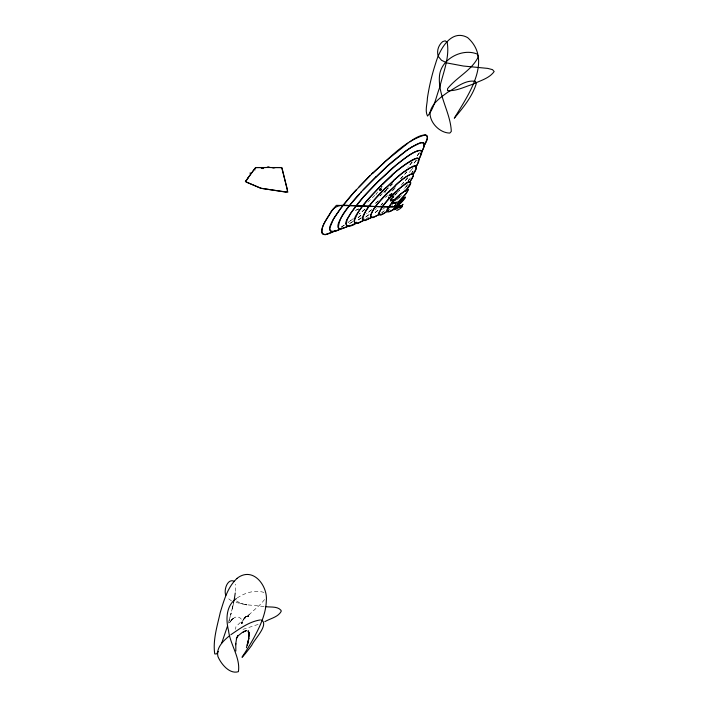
<?xml version="1.0" encoding="UTF-8"?>
<svg xmlns="http://www.w3.org/2000/svg" width="708" height="708" viewBox="0 0 708 708"><rect width="100%" height="100%" fill="white"/><g stroke="black" fill="none" stroke-linecap="round" stroke-linejoin="round"><path stroke-width="0.53" stroke-dasharray="3.54 2.66" d="M248.163 615.88L248.074 616.553L248.428 615.137L241.552 621.438M235.516 591.322L235.711 584.18M233.215 604.526L233.702 602.083L231.959 609.986L233.251 604.667M230.79 614.615L231.206 612.951L228.392 623.208L232.826 606.393M391.772 206.754L392.382 204.161M248.428 615.137L248.039 616.057L248.251 615.562M242.384 621.5L244.455 617.916L243.437 619.288M381.267 187.77L381.391 189.948L380.727 189.983M381.488 187.319L382.001 186.531L381.656 186.956M385.418 190.965L384.94 192.957M243.171 619.792L243.986 618.535M231.923 619.589L229.056 623.421M229.436 622.828L230.321 621.465M264.544 599.534L261.181 603.685L247.543 616.084L249.366 614.544M419.428 152.751L416.578 156.601M230.719 621.013L231.516 619.916M419.322 152.884L416.481 156.663M416.614 159.84L413.322 164.123M411.941 172.602L413.145 171.017M416.198 160.397L412.994 164.486M410.401 177.938L408.118 180.788M411.817 172.779L413.012 171.265M412.853 168.079L409.224 172.557M408.082 184.301L403.887 189.266M412.277 161.982L407.817 167.318M412.074 162.238L408.144 166.884M409.251 172.478L410.454 171.044M408.18 180.744L409.472 179.195M406.994 185.584L403.746 189.337M407.64 177.841L401.064 185.292M385.949 190.293L392.294 183.956M407.755 177.761L402.817 183.363M405.188 173.761L406.896 171.805M244.304 618.111L244.791 617.553L244.145 618.27M406.773 171.938L400.657 178.726M231.162 620.5L233.065 618.5M381.524 187.071L382.072 186.469M403.091 176.08L399.551 179.903M397.684 192.293L399.604 190.248L394.621 195.355M394.993 195.054L397.011 192.983M231.649 619.96L232.374 619.217M392.568 183.735L387.418 188.832M395.312 187.788L391.427 191.664M399.401 197.444L397.241 199.585M392.002 191.116L394.303 188.806M398.949 197.877L401.542 195.302M244.614 617.739L246.534 616.287M386.152 190.063L383.426 192.673M244.446 617.872L245.127 617.234M379.86 196.001L381.143 194.78M386.789 189.425L380.391 195.541M387.55 195.435L385.586 197.284L387.276 195.7M378.001 200.983L374.125 204.453M385.772 190.39L386.71 189.558M381.293 204.47L382.94 203.01M367.797 202.072L376.523 193.682L375.895 194.337L380.771 188.434L380.125 190.452L379.869 189.717L380.364 190.62L380.028 189.762M232.162 619.394L233.498 618.252M364.647 209.444L359.531 213.789M240.401 622.412L235.941 626.686L235.552 629.341M365.116 209.134L359.142 214.055M379.391 189.009L380.161 188.372M371.939 209.391L366.434 213.86M377.886 210.409L373.771 213.674M244.941 617.394L245.995 616.588M375.16 209.683L376.55 208.533M382.709 209.338L384.63 207.825M232.844 618.819C237.569 613.978 242.906 619.58 241.941 621.341M371.081 210.108L366.496 213.798M378.001 210.267L373.408 213.878M360.859 215.462L356.912 218.498M360.947 215.418L356.708 218.648M389.258 209.727L390.099 209.081M369.24 214.436L362.151 219.515M384.541 210.683L382.338 212.329M353.372 218.577L347.876 222.631M368.399 215.046L364.576 217.86M361.23 217.852L356.036 221.533M361.169 217.887L356.921 220.914M348.177 222.303L352.133 219.498M344.115 225.25L340.858 227.498M380.789 213.4L383.285 211.63M353.442 221.038L348.823 224.215M237.198 597.968C244.826 592.853 255.013 589.499 263.987 592.454M245.464 616.96L246.888 616.217M352.195 221.958L348.292 224.569M344.424 225.029L341.132 227.197M366.257 218.772L368.682 217.197M246.349 616.429L248.481 616.615L246.711 616.314M384.258 191.408L384.816 191.107M358.469 208.913L356.726 209.754L358.69 208.842M381.152 189.558L381.639 189.877M258.093 624.438L242.968 629.368M379.019 189.443L380.196 190.541L379.523 189.567M264.057 606.49L246.234 604.721L234.215 602.048M380.771 189.85L381.532 189.965L381.028 189.886M244.685 604.473L247.03 604.906L240.561 603.464L241.649 603.738L236.162 600.862M247.738 616.208L248.402 616.686L248.127 616.102M231.569 600.986L227.188 597.632M379.754 189.717L380.178 190.293M378.523 200.877A190.018 73.499 -53.4 0 1 374.382 204.568M382.886 203.532A145.432 56.64 -53.3 0 1 380.754 205.417M380.125 189.948L380.125 190.452L380.125 189.948M380.506 188.717L380.187 189.638L380.506 188.717M380.762 188.408L380.081 189.611L380.771 188.434M358.345 209.072L355.575 210.595L358.354 209.081"/><path stroke-width="1.06" d="M241.977 622.146L241.809 623.314L242.101 622.208L241.871 623.102L241.95 622.633M249.074 633.226L249.039 635.846L248.924 632.775L248.464 640.749L247.296 645.245L248.889 638.085L246.428 647.723M249.021 637.147L248.234 630.678M333.424 231.498L325.087 234.782L322.344 233.667C320.06 226.002 327.317 219.436 330.388 212.993C333.654 205.559 342.044 204.47 349.177 205.532C366.664 205.479 384.249 208.364 401.578 205.869L402.109 206.09L400.825 206.886L396.338 208.187L395.489 207.4L395.666 203.081L397.577 203.178M235.791 643.351L235.835 651.041M391.666 202.869L392.179 201.762M235.631 644.722L236.463 639.191M235.251 593.003L233.994 601.163M227.365 626.447L221.781 642.926M390.577 201.028L390.816 199.329M392.692 203.355L393.312 201.727L392.515 203.4M393.17 201.01L392.09 202.886M236.729 637.952L236.348 638.784L237.87 635.625M395.489 207.4L398.87 202.391L404.985 197.435L397.445 206.214M424.596 144.786L427.039 139.281L427.349 136.945L426.782 135.467L425.49 134.839C403.949 140.795 388.32 159.689 371.788 173.867M423.924 145.954C434.606 129.29 418.198 134.998 410.003 141.795M421.596 152.441C435.013 124.962 389.117 163.831 386.223 167.097M419.269 158.928C431.172 134.679 389.993 169.708 388.152 172.017M236.729 637.855L238.065 635.642M237.525 636.395L237.932 635.687M253.88 169.893L256.039 167.646L261.987 167.575M420.764 153.831L424.428 146.069L423.888 142.901L420.8 142.706L412.401 146.768M415.791 167.292L418.578 162.008L419.03 159.743L418.525 158.371L417.171 157.999C396.949 167.194 381.594 184.7 366.797 200.886C365.089 204.214 347.716 221.471 356.805 223.33M416.154 166.69C427.774 145.043 395.214 171.672 391.975 175.239M418.039 160.946L421.729 152.99L421.587 151.22L420.614 150.326C411.41 151.769 404.18 159.194 396.834 164.548M413.127 174.274L415.959 168.991L416.224 166.999L415.472 166.017C403.507 169.247 394.807 179.991 385.621 187.912C377.276 197.559 365.24 206.435 362.664 219.409L363.549 220.445L365.178 220.569L372.001 217.161M413.189 174.115C416.587 170.593 418.755 162.398 411.082 167.265M218.312 651.59L216.382 653.98L214.736 653.909C212.683 640.165 217.285 625.916 220.276 612.42C223.993 600.411 227.489 587.224 237.03 578.409M248.243 177.611L247.534 178.628M252.03 172.336L251.013 173.823M389.223 206.249C383.072 213.48 389.373 213.329 393.984 208.78M409.728 182.115L413.268 175.752L413.251 174.257L412.304 173.672C403.241 176.956 396.551 184.965 389.285 191.098C382.718 199.09 373.24 205.851 370.647 216.285L371.417 217.568L373.222 217.577L379.24 214.462M248.774 176.858L250.49 174.522M409.684 182.195C422.517 163.884 399.108 180.903 395.214 185.62M389.657 205.665L394.577 199.877M335.858 230.374C307.688 245.871 329.238 212.843 336.397 205.329L401.932 207.187L401.675 206.364L402.994 204.329L400.772 206.276M252.676 171.469L253.367 170.619M246.986 179.354L245.72 181.159L246.561 182.204L260.668 188.178L269.208 189.558M399.746 194.788L406.675 189.505C413.631 182.328 411.144 178.159 403.224 185.39M397.772 203.718L394.639 208.904A1.053 0.593 -60.5 0 0 394.71 209.249L397.25 208.745M405.675 190.7L410.534 183.222L410.463 181.779L409.144 181.691C396.984 189.39 385.028 199.975 379.019 213.241L379.497 214.798L381.346 214.834L387.303 211.267M405.073 191.319L405.87 190.381M391.259 199.001L393.515 196.408L392.86 196.868M359.354 193.965C354.912 198.01 320.317 239.853 349.398 225.622M389.798 195.585L391.887 193.523L390.046 194.957M361.584 191.505C353.142 202.683 339.167 213.329 338.371 227.985L339.636 228.888L341.504 228.941L348.566 226.038M356.584 189.558C353.212 192.381 309.75 242.543 340.787 228.985M360.611 192.567L376.072 176.575M393.515 196.408L392.135 197.904L393.798 196.178M363.133 189.841L385.701 167.566L405.357 151.459M359.036 186.912L372.886 172.796M392.02 195.443L382.276 206.63L378.497 213.533A3.248 1.434 -56 0 0 378.568 214.471C381.886 216.179 385.586 211.825 388.435 210.347M388.825 191.664C384.081 194.912 356.566 227.551 379.939 213.958M370.063 175.557L354.062 192.319L341.061 207.957L333.459 219.02L329.751 228.073L329.928 230.056L330.831 231.268L332.317 231.746L336.247 231.02L342.15 228.215M385.639 187.894C381.789 190.257 345.495 231.215 371.948 217.179M382.453 184.124C372.089 195.452 359.027 206.187 354.327 221.206L354.858 222.914L356.363 223.507L358.584 223.073L363.762 220.365M379.267 180.345C367.85 191.806 356.336 203.577 348.115 217.621C341.902 226.233 349.743 228.41 356.168 223.25M398.551 201.709L405.277 194.55L408.304 189.974A2.69 0.823 -51.4 0 0 408.366 189.346L406.675 189.505M238.516 635.448L242.065 632.642L245.853 630.784L244.649 631.253M398.834 201.532L406.18 193.434L407.64 190.886L407.578 189.709C399.108 193.868 390.409 201.868 387.568 210.993L388.763 211.559L390.949 210.931L395.958 207.524M401.763 199.514C410.79 192.195 401.206 203.205 398.843 204.762M397.79 189.939L402.365 186.054M384.294 162.185L407.958 143.158M393.595 180.434L402.64 172.902L410.074 167.823M396.038 165.23L379.426 180.195L363.354 197.063L350.849 212.993L347.433 218.905L346.088 223.763L346.504 225.303L349.23 226.162L356.956 222.754M229.702 635.616C223.516 640.607 215.86 647.661 217.94 656.52C220.958 663.839 229.596 674.574 238.41 671.662C240.587 657.741 230.082 644.501 228.534 630.562C225.71 619.597 225.958 605.526 236.384 598.561M230.879 634.704C239.915 628.545 249.375 621.544 260.447 619.916M364.248 220.126L357.602 223.17M389.904 194.992L389.073 195.381M244.03 631.536L243.065 632.049M264.819 621.686C270.261 618.456 277.846 617.279 281.156 611.473L281.085 610.411C277.447 606.013 270.721 607.455 265.624 606.632M394.887 199.417L390.586 200.222M400.825 206.886L394.63 205.754L395.542 205.453L398.498 207.816M397.781 201.913L392.471 203.099L394.94 203.497M245.472 630.934L246.685 630.562M393.913 200.205L391.471 200.629L390.329 200.037M274.899 167.592L280.784 167.628A5.54 4.036 -45.5 0 1 281.943 168.477L287.386 189.602L287.377 191.514L285.625 192.08L269.456 189.594M264.226 167.575L267.359 167.424M390.365 197.842L389.214 197.744M268.704 167.415L272.801 167.628M394.63 205.754L402.109 206.09M391.701 200.364L390.471 200.143L390.506 199.559L390.789 200.674L390.533 200.231M355.752 205.851L360.222 206.143M261.597 619.978C269.084 624.89 254.243 639.483 251.942 644.891C251.393 646.147 236.561 664.962 244.198 653.847C247.296 649.112 250.278 644.298 253.039 639.351C259.535 627.376 265.916 614.562 266.332 600.667C267.774 587.224 255.137 568.657 240.375 576.179A30.125 24.258 84.1 0 0 237.012 578.392M234.516 581.454C227.622 577.613 223.524 590.03 225.825 595.331M388.957 197.691L388.444 197.072M248.871 632.501L248.269 631.155L249.057 635.094M395.542 205.453L396.338 208.187M372.904 173.133A201.851 76.119 -54.3 0 1 384.276 162.53M376.09 176.912A179.788 67.711 -54.3 0 1 386.205 167.451M379.276 180.682A157.725 59.313 -54.4 0 1 388.134 172.371M382.479 184.62A135.255 50.542 -54.4 0 1 391.94 175.77M385.665 188.399A113.307 42.197 -54.6 0 1 393.56 180.965M388.86 192.169A91.341 33.869 -54.8 0 1 395.179 186.151M392.055 196.116A69.118 25.258 -55 0 1 397.728 190.656M394.675 200.86A46.825 16.709 -55.5 0 1 399.648 195.886M398.958 205.798A35.037 14.558 -51.7 0 1 397.276 207.249M396.126 208.187A35.037 14.558 -51.7 0 1 393.834 209.922M398.055 205.232A24.55 8.045 -56.4 0 1 401.578 201.364M401.064 207.887A13.116 6.363 -50 0 1 396.728 210.515M274.828 167.823A24.293 17.027 -34.4 0 1 273.775 167.849M273.739 167.876A23.93 15.434 -29.2 0 1 272.686 167.858M267.642 166.884A25.594 15.24 -26.9 0 1 269.013 166.902M263.624 168.531A27.833 14.903 -22.2 0 1 261.314 168.46M254.685 169.548A30.09 5.567 -22.5 0 1 254.942 169.973M250.083 173.318A47.852 7.186 -30 0 1 250.03 172.956M250.765 173.221A53.914 6.071 -36.1 0 1 250.844 173.044M248.066 177.991A51.419 2.814 -63.3 0 1 248.296 177.646M247.419 179.195A58.844 8.177 -75.4 0 1 246.88 179.859M405.427 151.22A79.269 26.833 -52 0 1 412.481 146.547M430.03 112.386C429.499 122.626 439.81 132.998 449.81 133.077L451.297 131.44C450.571 112.492 437.694 95.279 439.5 75.712C441.075 58.941 462.404 47.79 477.334 54.118L478.263 56.932C471.67 70.455 456.704 77.119 447.562 88.677L447.5 90.589C456.102 91.323 464.236 86.978 472.263 84.447C479.732 80.747 489.14 78.632 494.166 71.526L492.494 69.632L487.741 68.402L463.404 66.03L447.12 62.994L441.465 60.26L438.358 56.525C436.402 51.25 438.385 45.144 442.659 41.622L445.182 40.807L447.182 42.312C449.837 57.56 443.111 72.774 439.695 87.447C435.978 96.987 434.376 108.156 427.526 116.059C424.747 110.581 427.331 104.005 427.393 98.182C429.19 86.261 431.96 74.508 435.739 63.056C439.526 49.887 451.005 28.444 467.607 37.595C493.299 60.348 467.74 95.748 454.297 118.209C462.988 107.82 472.227 96.792 476.272 83.659L475.457 81.376C465.404 79.464 456.333 87.58 447.952 92.102C440.721 97.359 432.11 103.076 430.03 112.386M255.561 167.513L245.357 181.593L261.075 188.337L287.82 192.204L281.899 167.513L255.561 167.513M248.703 632.315L248.455 631.518L249.03 633.695L248.703 632.315"/></g></svg>
